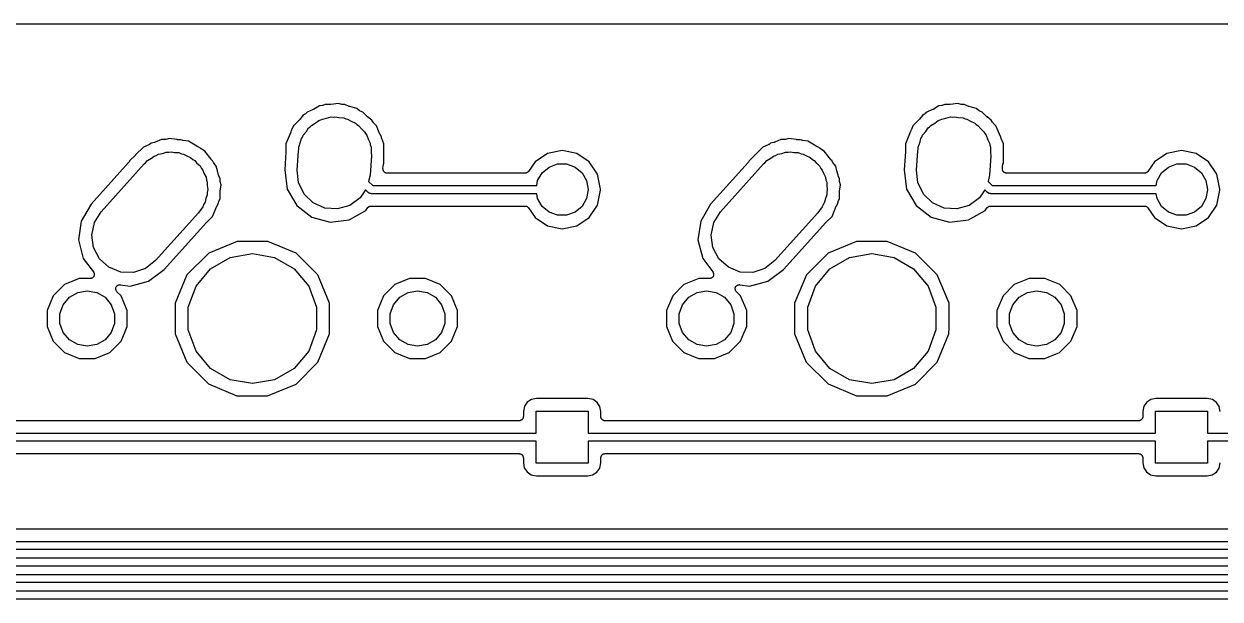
# Model space of a CAD drawing. Extents: x 29 to 257, y -104 to -29.
# Drawn here: x 126.32 to 163.11, y -46.73 to -29.03 of the extents above; entities that cross this region are included whole.
import ezdxf

# ---------------------------------------------------------------- set-up
doc = ezdxf.new("R2010")
doc.units = 0
doc.header["$MEASUREMENT"] = 0
doc.layers.add('BLACK', color=7, linetype='CONTINUOUS')

msp = doc.modelspace()

# ---------------------------------------------------------------- linework, layer by layer
at = {"layer": 'Black'}
for p, q in [((31.0137, -29.031), (254.736, -29.031)), ((135.414, -31.557), (135.233, -31.6609)), ((135.503, -31.5457), (135.414, -31.557)), ((135.519, -31.5407), (135.503, -31.5457)), ((135.535, -31.5371), (135.519, -31.5407)), ((135.592, -31.5137), (135.535, -31.5371)), ((135.743, -31.5139), (135.592, -31.5137)), ((135.751, -31.5125), (135.743, -31.5139)), ((135.759, -31.5128), (135.751, -31.5125)), ((135.996, -31.4825), (135.759, -31.5128)), ((136.097, -31.5098), (135.996, -31.4825)), ((136.113, -31.5113), (136.097, -31.5098)), ((136.13, -31.5142), (136.113, -31.5113)), ((136.191, -31.5143), (136.13, -31.5142)), ((136.33, -31.5722), (136.191, -31.5143)), ((136.338, -31.5739), (136.33, -31.5722)), ((136.346, -31.5774), (136.338, -31.5739)), ((136.562, -31.6362), (136.346, -31.5774)), ((136.639, -31.6955), (136.562, -31.6362)), ((154.464, -31.557), (154.283, -31.6609)), ((154.553, -31.5457), (154.464, -31.557)), ((154.569, -31.5407), (154.553, -31.5457)), ((154.585, -31.5371), (154.569, -31.5407)), ((154.642, -31.5137), (154.585, -31.5371)), ((154.793, -31.5139), (154.642, -31.5137)), ((154.801, -31.5125), (154.793, -31.5139)), ((154.809, -31.5128), (154.801, -31.5125)), ((155.046, -31.4825), (154.809, -31.5128)), ((155.147, -31.5098), (155.046, -31.4825)), ((155.163, -31.5113), (155.147, -31.5098)), ((155.18, -31.5142), (155.163, -31.5113)), ((155.241, -31.5143), (155.18, -31.5142)), ((155.38, -31.5722), (155.241, -31.5143)), ((155.388, -31.5739), (155.38, -31.5722)), ((155.396, -31.5774), (155.388, -31.5739)), ((155.612, -31.6362), (155.396, -31.5774)), ((155.689, -31.6955), (155.612, -31.6362)), ((134.809, -31.9707), (134.614, -32.1658)), ((134.814, -31.964), (134.809, -31.9707)), ((134.82, -31.9585), (134.814, -31.964)), ((134.905, -31.8486), (134.82, -31.9585)), ((134.953, -31.8212), (134.905, -31.8486)), ((134.966, -31.8105), (134.953, -31.8212)), ((134.98, -31.8009), (134.966, -31.8105)), ((135.038, -31.7425), (134.98, -31.8009)), ((135.218, -31.6681), (135.038, -31.7425)), ((135.225, -31.6637), (135.218, -31.6681)), ((135.233, -31.6609), (135.225, -31.6637)), ((135.284, -32.0858), (135.396, -32.0039)), ((135.396, -32.0039), (135.455, -31.9871)), ((135.455, -31.9871), (135.504, -31.9588)), ((135.504, -31.9588), (135.631, -31.9364)), ((135.631, -31.9364), (135.772, -31.8959)), ((135.772, -31.8959), (135.836, -31.9003)), ((135.836, -31.9003), (135.89, -31.8907)), ((135.89, -31.8907), (136.014, -31.9126)), ((136.014, -31.9126), (136.161, -31.9228)), ((136.161, -31.9228), (136.221, -31.949)), ((136.221, -31.949), (136.276, -31.9588)), ((136.276, -31.9588), (136.388, -32.0234)), ((136.654, -31.7033), (136.639, -31.6955)), ((136.668, -31.7123), (136.654, -31.7033)), ((136.744, -31.744), (136.668, -31.7123)), ((136.882, -31.882), (136.744, -31.744)), ((136.889, -31.8867), (136.882, -31.882)), ((136.894, -31.8927), (136.889, -31.8867)), ((137.026, -31.9949), (136.894, -31.8927)), ((137.061, -32.0548), (137.026, -31.9949)), ((153.859, -31.9707), (153.664, -32.1658)), ((153.864, -31.964), (153.859, -31.9707)), ((153.87, -31.9585), (153.864, -31.964)), ((153.955, -31.8486), (153.87, -31.9585)), ((154.003, -31.8212), (153.955, -31.8486)), ((154.016, -31.8105), (154.003, -31.8212)), ((154.03, -31.8009), (154.016, -31.8105)), ((154.088, -31.7425), (154.03, -31.8009)), ((154.268, -31.6681), (154.088, -31.7425)), ((154.275, -31.6637), (154.268, -31.6681)), ((154.283, -31.6609), (154.275, -31.6637)), ((154.334, -32.0858), (154.446, -32.0039)), ((154.446, -32.0039), (154.505, -31.9871)), ((154.505, -31.9871), (154.554, -31.9588)), ((154.554, -31.9588), (154.681, -31.9364)), ((154.681, -31.9364), (154.822, -31.8959)), ((154.822, -31.8959), (154.886, -31.9003)), ((154.886, -31.9003), (154.94, -31.8907)), ((154.94, -31.8907), (155.064, -31.9126)), ((155.064, -31.9126), (155.211, -31.9228)), ((155.211, -31.9228), (155.271, -31.949)), ((155.271, -31.949), (155.326, -31.9588)), ((155.326, -31.9588), (155.438, -32.0234)), ((155.704, -31.7033), (155.689, -31.6955)), ((155.718, -31.7123), (155.704, -31.7033)), ((155.794, -31.744), (155.718, -31.7123)), ((155.932, -31.882), (155.794, -31.744)), ((155.939, -31.8867), (155.932, -31.882)), ((155.944, -31.8927), (155.939, -31.8867)), ((156.076, -31.9949), (155.944, -31.8927)), ((156.111, -32.0548), (156.076, -31.9949)), ((134.531, -32.3661), (134.384, -32.7191)), ((134.533, -32.3581), (134.531, -32.3661)), ((134.536, -32.3507), (134.533, -32.3581)), ((134.546, -32.3128), (134.536, -32.3507)), ((134.55, -32.3078), (134.546, -32.3128)), ((134.558, -32.293), (134.55, -32.3078)), ((134.567, -32.2789), (134.558, -32.293)), ((134.614, -32.1658), (134.567, -32.2789)), ((134.912, -32.4554), (135.01, -32.3391)), ((135.01, -32.3391), (135.08, -32.2339)), ((135.08, -32.2339), (135.125, -32.2012)), ((135.125, -32.2012), (135.164, -32.1549)), ((135.164, -32.1549), (135.284, -32.0858)), ((136.388, -32.0234), (136.519, -32.0813)), ((136.519, -32.0813), (136.564, -32.1247)), ((136.564, -32.1247), (136.616, -32.1549)), ((136.616, -32.1549), (136.705, -32.2607)), ((136.705, -32.2607), (136.8, -32.3525)), ((136.8, -32.3525), (136.825, -32.4045)), ((137.071, -32.0677), (137.061, -32.0548)), ((137.081, -32.0814), (137.071, -32.0677)), ((137.167, -32.168), (137.081, -32.0814)), ((137.273, -32.4233), (137.167, -32.168)), ((153.581, -32.3661), (153.434, -32.7191)), ((153.583, -32.3581), (153.581, -32.3661)), ((153.586, -32.3507), (153.583, -32.3581)), ((153.596, -32.3128), (153.586, -32.3507)), ((153.6, -32.3078), (153.596, -32.3128)), ((153.608, -32.293), (153.6, -32.3078)), ((153.617, -32.2789), (153.608, -32.293)), ((153.664, -32.1658), (153.617, -32.2789)), ((153.962, -32.4554), (154.06, -32.3391)), ((154.06, -32.3391), (154.13, -32.2339)), ((154.13, -32.2339), (154.175, -32.2012)), ((154.175, -32.2012), (154.214, -32.1549)), ((154.214, -32.1549), (154.334, -32.0858)), ((155.438, -32.0234), (155.569, -32.0813)), ((155.569, -32.0813), (155.614, -32.1247)), ((155.614, -32.1247), (155.666, -32.1549)), ((155.666, -32.1549), (155.755, -32.2607)), ((155.755, -32.2607), (155.85, -32.3525)), ((155.85, -32.3525), (155.875, -32.4045)), ((156.121, -32.0677), (156.111, -32.0548)), ((156.131, -32.0814), (156.121, -32.0677)), ((156.217, -32.168), (156.131, -32.0814)), ((156.323, -32.4233), (156.217, -32.168)), ((130.191, -32.7383), (130.177, -32.7455)), ((130.235, -32.706), (130.191, -32.7383)), ((130.346, -32.6776), (130.235, -32.706)), ((130.354, -32.6739), (130.346, -32.6776)), ((130.363, -32.6719), (130.354, -32.6739)), ((130.552, -32.5937), (130.363, -32.6719)), ((130.657, -32.5938), (130.552, -32.5937)), ((130.672, -32.5911), (130.657, -32.5938)), ((130.688, -32.5899), (130.672, -32.5911)), ((130.803, -32.5606), (130.688, -32.5899)), ((131.029, -32.5929), (130.803, -32.5606)), ((131.038, -32.5926), (131.029, -32.5929)), ((131.046, -32.5942), (131.038, -32.5926)), ((131.151, -32.5943), (131.046, -32.5942)), ((131.195, -32.6128), (131.151, -32.5943)), ((131.211, -32.6162), (131.195, -32.6128)), ((131.226, -32.6212), (131.211, -32.6162)), ((131.384, -32.6437), (131.226, -32.6212)), ((131.642, -32.7967), (131.384, -32.6437)), ((134.384, -32.7191), (134.384, -32.9632)), ((134.778, -32.8239), (134.835, -32.6656)), ((134.835, -32.6656), (134.862, -32.558)), ((134.862, -32.558), (134.889, -32.5178)), ((134.889, -32.5178), (134.912, -32.4554)), ((136.825, -32.4045), (136.868, -32.4554)), ((136.868, -32.4554), (136.92, -32.598)), ((136.92, -32.598), (136.971, -32.7035)), ((136.971, -32.7035), (136.977, -32.7546)), ((137.277, -32.4302), (137.273, -32.4233)), ((137.28, -32.4379), (137.277, -32.4302)), ((137.318, -32.504), (137.28, -32.4379)), ((137.321, -32.5282), (137.318, -32.504)), ((137.326, -32.5442), (137.321, -32.5282)), ((137.33, -32.5605), (137.326, -32.5442)), ((137.396, -32.7218), (137.33, -32.5605)), ((137.396, -33.3209), (137.396, -32.7218)), ((149.241, -32.7383), (149.227, -32.7455)), ((149.285, -32.706), (149.241, -32.7383)), ((149.396, -32.6776), (149.285, -32.706)), ((149.404, -32.6739), (149.396, -32.6776)), ((149.413, -32.6719), (149.404, -32.6739)), ((149.602, -32.5937), (149.413, -32.6719)), ((149.707, -32.5938), (149.602, -32.5937)), ((149.722, -32.5911), (149.707, -32.5938)), ((149.738, -32.5899), (149.722, -32.5911)), ((149.853, -32.5606), (149.738, -32.5899)), ((150.079, -32.5929), (149.853, -32.5606)), ((150.088, -32.5926), (150.079, -32.5929)), ((150.096, -32.5942), (150.088, -32.5926)), ((150.201, -32.5943), (150.096, -32.5942)), ((150.245, -32.6128), (150.201, -32.5943)), ((150.261, -32.6162), (150.245, -32.6128)), ((150.276, -32.6212), (150.261, -32.6162)), ((150.434, -32.6437), (150.276, -32.6212)), ((150.692, -32.7967), (150.434, -32.6437)), ((153.434, -32.7191), (153.434, -32.9632)), ((153.828, -32.8239), (153.885, -32.6656)), ((153.885, -32.6656), (153.912, -32.558)), ((153.912, -32.558), (153.939, -32.5178)), ((153.939, -32.5178), (153.962, -32.4554)), ((155.875, -32.4045), (155.918, -32.4554)), ((155.918, -32.4554), (155.97, -32.598)), ((155.97, -32.598), (156.021, -32.7035)), ((156.021, -32.7035), (156.027, -32.7546)), ((156.327, -32.4302), (156.323, -32.4233)), ((156.33, -32.4379), (156.327, -32.4302)), ((156.368, -32.504), (156.33, -32.4379)), ((156.371, -32.5282), (156.368, -32.504)), ((156.376, -32.5442), (156.371, -32.5282)), ((156.38, -32.5605), (156.376, -32.5442)), ((156.446, -32.7218), (156.38, -32.5605)), ((156.446, -33.3209), (156.446, -32.7218)), ((129.754, -33.0659), (129.574, -33.2458)), ((129.756, -33.063), (129.754, -33.0659)), ((129.759, -33.0608), (129.756, -33.063)), ((129.76, -33.0597), (129.759, -33.0604)), ((129.759, -33.0604), (129.759, -33.0608)), ((129.998, -32.8225), (129.76, -33.0597)), ((130.164, -32.7541), (129.998, -32.8225)), ((130.177, -32.7455), (130.164, -32.7541)), ((130.243, -33.1662), (130.325, -33.1016)), ((130.325, -33.1016), (130.393, -33.0794)), ((130.393, -33.0794), (130.464, -33.0388)), ((130.464, -33.0388), (130.581, -33.0182)), ((130.581, -33.0182), (130.697, -32.9802)), ((130.697, -32.9802), (130.78, -32.983)), ((130.78, -32.983), (130.85, -32.9707)), ((130.85, -32.9707), (130.952, -32.9887)), ((130.952, -32.9887), (131.087, -32.9932)), ((131.087, -32.9932), (131.173, -33.0277)), ((131.173, -33.0277), (131.236, -33.0388)), ((131.236, -33.0388), (131.317, -33.0857)), ((131.317, -33.0857), (131.45, -33.1389)), ((131.65, -32.7999), (131.642, -32.7967)), ((131.658, -32.8048), (131.65, -32.7999)), ((131.704, -32.824), (131.658, -32.8048)), ((131.717, -32.8364), (131.704, -32.824)), ((131.73, -32.8456), (131.717, -32.8364)), ((131.742, -32.8559), (131.73, -32.8456)), ((131.888, -32.9428), (131.742, -32.8559)), ((132.08, -33.199), (131.888, -32.9428)), ((134.384, -32.9718), (134.346, -33.5215)), ((134.384, -32.9632), (134.383, -32.9674)), ((134.383, -32.9674), (134.384, -32.9718)), ((134.727, -33.528), (134.768, -32.9372)), ((134.768, -32.9372), (134.778, -32.8976)), ((134.778, -32.8976), (134.778, -32.8239)), ((137.013, -33.092), (136.972, -33.6828)), ((136.977, -32.7546), (137.002, -32.8239)), ((137.002, -32.8239), (137.002, -32.9924)), ((137.002, -32.9924), (137.013, -33.092)), ((142.424, -33.0168), (142.042, -33.2723)), ((142.875, -32.9271), (142.424, -33.0168)), ((143.326, -33.0168), (142.875, -32.9271)), ((143.708, -33.2723), (143.326, -33.0168)), ((148.804, -33.0659), (148.624, -33.2458)), ((148.806, -33.063), (148.804, -33.0659)), ((148.809, -33.0608), (148.806, -33.063)), ((148.81, -33.0597), (148.809, -33.0604)), ((148.809, -33.0604), (148.809, -33.0608)), ((149.048, -32.8225), (148.81, -33.0597)), ((149.214, -32.7541), (149.048, -32.8225)), ((149.227, -32.7455), (149.214, -32.7541)), ((149.293, -33.1662), (149.375, -33.1016)), ((149.375, -33.1016), (149.443, -33.0794)), ((149.443, -33.0794), (149.514, -33.0388)), ((149.514, -33.0388), (149.631, -33.0182)), ((149.631, -33.0182), (149.747, -32.9802)), ((149.747, -32.9802), (149.83, -32.983)), ((149.83, -32.983), (149.9, -32.9707)), ((149.9, -32.9707), (150.002, -32.9887)), ((150.002, -32.9887), (150.137, -32.9932)), ((150.137, -32.9932), (150.223, -33.0277)), ((150.223, -33.0277), (150.286, -33.0388)), ((150.286, -33.0388), (150.367, -33.0857)), ((150.367, -33.0857), (150.5, -33.1389)), ((150.7, -32.7999), (150.692, -32.7967)), ((150.708, -32.8048), (150.7, -32.7999)), ((150.754, -32.824), (150.708, -32.8048)), ((150.767, -32.8364), (150.754, -32.824)), ((150.78, -32.8456), (150.767, -32.8364)), ((150.792, -32.8559), (150.78, -32.8456)), ((150.938, -32.9428), (150.792, -32.8559)), ((151.13, -33.199), (150.938, -32.9428)), ((153.434, -32.9718), (153.396, -33.5215)), ((153.434, -32.9632), (153.433, -32.9674)), ((153.433, -32.9674), (153.434, -32.9718)), ((153.777, -33.528), (153.818, -32.9372)), ((153.818, -32.9372), (153.828, -32.8976)), ((153.828, -32.8976), (153.828, -32.8239)), ((156.063, -33.092), (156.022, -33.6828)), ((156.027, -32.7546), (156.052, -32.8239)), ((156.052, -32.8239), (156.052, -32.9924)), ((156.052, -32.9924), (156.063, -33.092)), ((161.474, -33.0168), (161.092, -33.2723)), ((161.925, -32.9271), (161.474, -33.0168)), ((162.376, -33.0168), (161.925, -32.9271)), ((162.758, -33.2723), (162.376, -33.0168)), ((129.543, -33.3015), (128.393, -34.583)), ((128.697, -34.8147), (130.018, -33.3427)), ((129.554, -33.2833), (129.543, -33.3015)), ((129.566, -33.2653), (129.554, -33.2833)), ((129.574, -33.2458), (129.566, -33.2653)), ((130.018, -33.3427), (130.064, -33.3069)), ((130.064, -33.3069), (130.124, -33.2349)), ((130.124, -33.2349), (130.243, -33.1662)), ((131.45, -33.1389), (131.522, -33.2041)), ((131.522, -33.2041), (131.576, -33.2349)), ((131.576, -33.2349), (131.634, -33.3041)), ((131.634, -33.3041), (131.741, -33.3999)), ((131.741, -33.3999), (131.787, -33.4863)), ((132.087, -33.2051), (132.08, -33.199)), ((132.092, -33.2125), (132.087, -33.2051)), ((132.127, -33.248), (132.092, -33.2125)), ((132.134, -33.2642), (132.127, -33.248)), ((132.143, -33.2776), (132.134, -33.2642)), ((132.15, -33.2919), (132.143, -33.2776)), ((132.24, -33.4122), (132.15, -33.2919)), ((132.277, -33.5567), (132.24, -33.4122)), ((137.367, -33.4895), (137.374, -33.3905)), ((137.374, -33.3905), (137.379, -33.3705)), ((137.379, -33.3705), (137.383, -33.3505)), ((137.383, -33.3505), (137.396, -33.3209)), ((142.042, -33.2723), (141.844, -33.5688)), ((142.262, -33.614), (142.475, -33.4354)), ((142.475, -33.4354), (142.736, -33.3403)), ((142.736, -33.3403), (143.014, -33.3403)), ((143.014, -33.3403), (143.275, -33.4354)), ((143.275, -33.4354), (143.488, -33.614)), ((143.964, -33.6546), (143.708, -33.2723)), ((148.593, -33.3015), (147.443, -34.583)), ((147.747, -34.8147), (149.068, -33.3427)), ((148.604, -33.2833), (148.593, -33.3015)), ((148.616, -33.2653), (148.604, -33.2833)), ((148.624, -33.2458), (148.616, -33.2653)), ((149.068, -33.3427), (149.114, -33.3069)), ((149.114, -33.3069), (149.174, -33.2349)), ((149.174, -33.2349), (149.293, -33.1662)), ((150.5, -33.1389), (150.572, -33.2041)), ((150.572, -33.2041), (150.626, -33.2349)), ((150.626, -33.2349), (150.684, -33.3041)), ((150.684, -33.3041), (150.791, -33.3999)), ((150.791, -33.3999), (150.837, -33.4863)), ((151.137, -33.2051), (151.13, -33.199)), ((151.142, -33.2125), (151.137, -33.2051)), ((151.177, -33.248), (151.142, -33.2125)), ((151.184, -33.2642), (151.177, -33.248)), ((151.193, -33.2776), (151.184, -33.2642)), ((151.2, -33.2919), (151.193, -33.2776)), ((151.29, -33.4122), (151.2, -33.2919)), ((151.327, -33.5567), (151.29, -33.4122)), ((156.417, -33.4895), (156.424, -33.3905)), ((156.424, -33.3905), (156.429, -33.3705)), ((156.429, -33.3705), (156.433, -33.3505)), ((156.433, -33.3505), (156.446, -33.3209)), ((161.092, -33.2723), (160.894, -33.5688)), ((161.312, -33.614), (161.525, -33.4354)), ((161.525, -33.4354), (161.786, -33.3403)), ((161.786, -33.3403), (162.064, -33.3403)), ((162.064, -33.3403), (162.325, -33.4354)), ((162.325, -33.4354), (162.538, -33.614)), ((163.014, -33.6546), (162.758, -33.2723)), ((131.787, -33.4863), (131.828, -33.5354)), ((131.828, -33.5354), (131.86, -33.6234)), ((131.86, -33.6234), (131.925, -33.7445)), ((131.925, -33.7445), (131.938, -33.8373)), ((131.938, -33.8373), (131.962, -33.9039)), ((132.311, -33.6882), (132.277, -33.5567)), ((132.314, -33.6964), (132.311, -33.6882)), ((132.316, -33.7052), (132.314, -33.6964)), ((132.356, -33.8018), (132.316, -33.7052)), ((132.356, -33.85), (132.356, -33.8018)), ((134.346, -33.5215), (134.422, -34.116)), ((134.769, -33.9165), (134.727, -33.528)), ((136.972, -33.6828), (136.924, -33.877)), ((137.369, -33.5049), (137.367, -33.4895)), ((137.369, -33.5203), (137.369, -33.5049)), ((137.371, -33.5267), (137.369, -33.5203)), ((137.372, -33.5334), (137.371, -33.5267)), ((137.379, -33.5472), (137.372, -33.5334)), ((137.384, -33.5617), (137.379, -33.5472)), ((137.388, -33.5669), (137.384, -33.5617)), ((137.391, -33.573), (137.388, -33.5669)), ((137.402, -33.5837), (137.391, -33.573)), ((137.412, -33.5955), (137.402, -33.5837)), ((137.418, -33.5989), (137.412, -33.5955)), ((137.423, -33.6036), (137.418, -33.5989)), ((137.437, -33.6099), (137.423, -33.6036)), ((137.45, -33.6176), (137.437, -33.6099)), ((137.457, -33.6188), (137.45, -33.6176)), ((137.463, -33.6215), (137.457, -33.6188)), ((137.479, -33.6226), (137.463, -33.6215)), ((137.494, -33.6253), (137.479, -33.6226)), ((141.738, -33.6253), (137.494, -33.6253)), ((141.756, -33.6221), (141.738, -33.6253)), ((141.773, -33.6202), (141.756, -33.6221)), ((141.777, -33.6183), (141.773, -33.6202)), ((141.781, -33.6176), (141.777, -33.6183)), ((141.797, -33.6086), (141.781, -33.6176)), ((141.813, -33.6007), (141.797, -33.6086)), ((141.816, -33.5976), (141.813, -33.6007)), ((141.82, -33.5955), (141.816, -33.5976)), ((141.831, -33.5818), (141.82, -33.5955)), ((141.844, -33.5688), (141.831, -33.5818)), ((142.123, -33.8546), (142.262, -33.614)), ((143.488, -33.614), (143.627, -33.8546)), ((144.056, -34.1181), (143.964, -33.6546)), ((150.837, -33.4863), (150.878, -33.5354)), ((150.878, -33.5354), (150.91, -33.6234)), ((150.91, -33.6234), (150.975, -33.7445)), ((150.975, -33.7445), (150.988, -33.8373)), ((150.988, -33.8373), (151.012, -33.9039)), ((151.361, -33.6882), (151.327, -33.5567)), ((151.364, -33.6964), (151.361, -33.6882)), ((151.366, -33.7052), (151.364, -33.6964)), ((151.406, -33.8018), (151.366, -33.7052)), ((151.406, -33.85), (151.406, -33.8018)), ((153.396, -33.5215), (153.472, -34.116)), ((153.819, -33.9165), (153.777, -33.528)), ((156.022, -33.6828), (155.974, -33.877)), ((156.419, -33.5049), (156.417, -33.4895)), ((156.419, -33.5203), (156.419, -33.5049)), ((156.421, -33.5267), (156.419, -33.5203)), ((156.422, -33.5334), (156.421, -33.5267)), ((156.429, -33.5472), (156.422, -33.5334)), ((156.434, -33.5617), (156.429, -33.5472)), ((156.438, -33.5669), (156.434, -33.5617)), ((156.441, -33.573), (156.438, -33.5669)), ((156.452, -33.5837), (156.441, -33.573)), ((156.462, -33.5955), (156.452, -33.5837)), ((156.468, -33.5989), (156.462, -33.5955)), ((156.473, -33.6036), (156.468, -33.5989)), ((156.487, -33.6099), (156.473, -33.6036)), ((156.5, -33.6176), (156.487, -33.6099)), ((156.507, -33.6188), (156.5, -33.6176)), ((156.513, -33.6215), (156.507, -33.6188)), ((156.529, -33.6226), (156.513, -33.6215)), ((156.544, -33.6253), (156.529, -33.6226)), ((160.788, -33.6253), (156.544, -33.6253)), ((160.806, -33.6221), (160.788, -33.6253)), ((160.823, -33.6202), (160.806, -33.6221)), ((160.827, -33.6183), (160.823, -33.6202)), ((160.831, -33.6176), (160.827, -33.6183)), ((160.847, -33.6086), (160.831, -33.6176)), ((160.863, -33.6007), (160.847, -33.6086)), ((160.866, -33.5976), (160.863, -33.6007)), ((160.87, -33.5955), (160.866, -33.5976)), ((160.881, -33.5818), (160.87, -33.5955)), ((160.894, -33.5688), (160.881, -33.5818)), ((161.173, -33.8546), (161.312, -33.614)), ((162.538, -33.614), (162.677, -33.8546)), ((163.106, -34.1181), (163.014, -33.6546)), ((131.962, -33.9039), (131.962, -34.0076)), ((131.962, -34.0076), (131.98, -34.1313)), ((131.98, -34.1313), (131.962, -34.2149)), ((132.359, -33.8657), (132.356, -33.85)), ((132.356, -34.1962), (132.357, -34.1873)), ((132.356, -34.4009), (132.356, -34.1962)), ((132.357, -34.1783), (132.386, -33.9806)), ((132.357, -34.1873), (132.357, -34.1783)), ((132.36, -33.8816), (132.359, -33.8657)), ((132.386, -33.9806), (132.36, -33.8816)), ((134.422, -34.116), (134.714, -34.6251)), ((134.94, -34.2675), (134.769, -33.9165)), ((136.828, -34.1353), (136.66, -34.3861)), ((136.913, -34.2196), (136.828, -34.1353)), ((136.924, -33.877), (137.053, -34.0063)), ((137.053, -34.0063), (142.097, -34.0063)), ((142.097, -34.0063), (142.123, -33.8546)), ((143.627, -33.8546), (143.675, -34.1282)), ((143.675, -34.1343), (143.627, -34.4079)), ((143.675, -34.1282), (143.675, -34.1343)), ((143.964, -34.6079), (144.056, -34.1444)), ((144.056, -34.1444), (144.056, -34.1181)), ((151.012, -33.9039), (151.012, -34.0076)), ((151.012, -34.0076), (151.03, -34.1313)), ((151.03, -34.1313), (151.012, -34.2149)), ((151.409, -33.8657), (151.406, -33.85)), ((151.406, -34.1962), (151.407, -34.1873)), ((151.406, -34.4009), (151.406, -34.1962)), ((151.407, -34.1783), (151.436, -33.9806)), ((151.407, -34.1873), (151.407, -34.1783)), ((151.41, -33.8816), (151.409, -33.8657)), ((151.436, -33.9806), (151.41, -33.8816)), ((153.472, -34.116), (153.764, -34.6251)), ((153.99, -34.2675), (153.819, -33.9165)), ((155.878, -34.1353), (155.71, -34.3861)), ((155.963, -34.2196), (155.878, -34.1353)), ((155.974, -33.877), (156.103, -34.0063)), ((156.103, -34.0063), (161.147, -34.0063)), ((161.147, -34.0063), (161.173, -33.8546)), ((162.677, -33.8546), (162.725, -34.1282)), ((162.725, -34.1343), (162.677, -34.4079)), ((162.725, -34.1282), (162.725, -34.1343)), ((163.014, -34.6079), (163.106, -34.1444)), ((163.106, -34.1444), (163.106, -34.1181)), ((131.86, -34.5764), (131.828, -34.6646)), ((131.899, -34.5136), (131.86, -34.5764)), ((131.921, -34.4078), (131.899, -34.5136)), ((131.962, -34.2961), (131.921, -34.4078)), ((131.962, -34.2149), (131.962, -34.2961)), ((132.263, -34.6281), (132.302, -34.5613)), ((132.302, -34.5613), (132.307, -34.5286)), ((132.307, -34.5286), (132.312, -34.5134)), ((132.312, -34.5134), (132.315, -34.4979)), ((132.315, -34.4979), (132.356, -34.4009)), ((135.221, -34.5387), (134.94, -34.2675)), ((135.579, -34.6972), (135.221, -34.5387)), ((136.66, -34.3861), (136.344, -34.6161)), ((136.917, -34.2228), (136.913, -34.2196)), ((136.921, -34.227), (136.917, -34.2228)), ((136.935, -34.2352), (136.921, -34.227)), ((136.948, -34.2445), (136.935, -34.2352)), ((136.954, -34.246), (136.948, -34.2445)), ((136.958, -34.2487), (136.954, -34.246)), ((136.975, -34.2515), (136.958, -34.2487)), ((136.99, -34.2558), (136.975, -34.2515)), ((136.996, -34.2553), (136.99, -34.2558)), ((137.001, -34.2563), (136.996, -34.2553)), ((142.097, -34.2563), (137.001, -34.2563)), ((142.123, -34.4079), (142.097, -34.2563)), ((142.262, -34.6485), (142.123, -34.4079)), ((143.627, -34.4079), (143.488, -34.6485)), ((150.91, -34.5764), (150.878, -34.6646)), ((150.949, -34.5136), (150.91, -34.5764)), ((150.971, -34.4078), (150.949, -34.5136)), ((151.012, -34.2961), (150.971, -34.4078)), ((151.012, -34.2149), (151.012, -34.2961)), ((151.313, -34.6281), (151.352, -34.5613)), ((151.352, -34.5613), (151.357, -34.5286)), ((151.357, -34.5286), (151.362, -34.5134)), ((151.362, -34.5134), (151.365, -34.4979)), ((151.365, -34.4979), (151.406, -34.4009)), ((154.271, -34.5387), (153.99, -34.2675)), ((154.629, -34.6972), (154.271, -34.5387)), ((155.71, -34.3861), (155.394, -34.6161)), ((155.967, -34.2228), (155.963, -34.2196)), ((155.971, -34.227), (155.967, -34.2228)), ((155.985, -34.2352), (155.971, -34.227)), ((155.998, -34.2445), (155.985, -34.2352)), ((156.004, -34.246), (155.998, -34.2445)), ((156.008, -34.2487), (156.004, -34.246)), ((156.025, -34.2515), (156.008, -34.2487)), ((156.04, -34.2558), (156.025, -34.2515)), ((156.046, -34.2553), (156.04, -34.2558)), ((156.051, -34.2563), (156.046, -34.2553)), ((161.147, -34.2563), (156.051, -34.2563)), ((161.173, -34.4079), (161.147, -34.2563)), ((161.312, -34.6485), (161.173, -34.4079)), ((162.677, -34.4079), (162.538, -34.6485)), ((128.393, -34.583), (128.088, -35.0987)), ((128.491, -35.1464), (128.697, -34.8147)), ((131.693, -34.8453), (130.372, -36.3173)), ((131.74, -34.77), (131.693, -34.8453)), ((131.828, -34.6646), (131.74, -34.77)), ((132.126, -34.9542), (132.255, -34.6441)), ((132.255, -34.6441), (132.26, -34.6365)), ((132.26, -34.6365), (132.263, -34.6281)), ((134.714, -34.6251), (135.178, -34.9838)), ((135.968, -34.7241), (135.579, -34.6972)), ((136.344, -34.6161), (135.968, -34.7241)), ((136.326, -35.063), (136.835, -34.7714)), ((136.835, -34.7714), (136.9, -34.6865)), ((136.9, -34.6865), (136.902, -34.6851)), ((136.902, -34.6849), (136.904, -34.6836)), ((136.902, -34.6851), (136.902, -34.6849)), ((136.904, -34.6836), (136.905, -34.6805)), ((136.905, -34.6805), (136.914, -34.6734)), ((136.914, -34.6734), (136.92, -34.667)), ((136.92, -34.667), (136.926, -34.6633)), ((136.926, -34.6633), (136.933, -34.6568)), ((136.933, -34.6568), (136.935, -34.6561)), ((136.935, -34.6557), (136.937, -34.655)), ((136.935, -34.6561), (136.935, -34.6557)), ((136.937, -34.655), (136.94, -34.6529)), ((136.94, -34.6529), (136.95, -34.6494)), ((136.95, -34.6494), (136.958, -34.6449)), ((136.958, -34.6449), (136.965, -34.6436)), ((136.965, -34.6436), (136.974, -34.6401)), ((136.974, -34.6401), (136.976, -34.64)), ((136.976, -34.64), (136.976, -34.6397)), ((136.976, -34.6397), (136.976, -34.6397)), ((136.976, -34.6397), (136.979, -34.6397)), ((136.979, -34.6397), (136.982, -34.6387)), ((136.982, -34.6387), (136.992, -34.6389)), ((136.992, -34.6389), (137.001, -34.6373)), ((137.001, -34.6373), (141.738, -34.6373)), ((141.738, -34.6373), (141.756, -34.6404)), ((141.756, -34.6404), (141.773, -34.6423)), ((141.773, -34.6423), (141.777, -34.6442)), ((141.777, -34.6442), (141.781, -34.6449)), ((141.781, -34.6449), (141.797, -34.6539)), ((141.797, -34.6539), (141.813, -34.6618)), ((141.813, -34.6618), (141.816, -34.6649)), ((141.816, -34.6649), (141.82, -34.667)), ((141.82, -34.667), (141.831, -34.6807)), ((141.831, -34.6807), (141.844, -34.6937)), ((141.844, -34.6937), (142.042, -34.9902)), ((142.475, -34.8271), (142.262, -34.6485)), ((142.736, -34.9222), (142.475, -34.8271)), ((143.014, -34.9222), (142.736, -34.9222)), ((143.275, -34.8271), (143.014, -34.9222)), ((143.488, -34.6485), (143.275, -34.8271)), ((143.708, -34.9902), (143.964, -34.6079)), ((147.443, -34.583), (147.138, -35.0987)), ((147.541, -35.1464), (147.747, -34.8147)), ((150.743, -34.8453), (149.422, -36.3173)), ((150.79, -34.77), (150.743, -34.8453)), ((150.878, -34.6646), (150.79, -34.77)), ((151.176, -34.9542), (151.305, -34.6441)), ((151.305, -34.6441), (151.31, -34.6365)), ((151.31, -34.6365), (151.313, -34.6281)), ((153.764, -34.6251), (154.228, -34.9838)), ((155.018, -34.7241), (154.629, -34.6972)), ((155.394, -34.6161), (155.018, -34.7241)), ((155.376, -35.063), (155.885, -34.7714)), ((155.885, -34.7714), (155.95, -34.6865)), ((155.95, -34.6865), (155.952, -34.6851)), ((155.952, -34.6849), (155.954, -34.6836)), ((155.952, -34.6851), (155.952, -34.6849)), ((155.954, -34.6836), (155.955, -34.6805)), ((155.955, -34.6805), (155.964, -34.6734)), ((155.964, -34.6734), (155.97, -34.667)), ((155.97, -34.667), (155.976, -34.6633)), ((155.976, -34.6633), (155.983, -34.6568)), ((155.983, -34.6568), (155.985, -34.6561)), ((155.985, -34.6557), (155.987, -34.655)), ((155.985, -34.6561), (155.985, -34.6557)), ((155.987, -34.655), (155.99, -34.6529)), ((155.99, -34.6529), (156, -34.6494)), ((156, -34.6494), (156.008, -34.6449)), ((156.008, -34.6449), (156.015, -34.6436)), ((156.015, -34.6436), (156.024, -34.6401)), ((156.024, -34.6401), (156.026, -34.64)), ((156.026, -34.64), (156.026, -34.6397)), ((156.026, -34.6397), (156.026, -34.6397)), ((156.026, -34.6397), (156.029, -34.6397)), ((156.029, -34.6397), (156.032, -34.6387)), ((156.032, -34.6387), (156.042, -34.6389)), ((156.042, -34.6389), (156.051, -34.6373)), ((156.051, -34.6373), (160.788, -34.6373)), ((160.788, -34.6373), (160.806, -34.6404)), ((160.806, -34.6404), (160.823, -34.6423)), ((160.823, -34.6423), (160.827, -34.6442)), ((160.827, -34.6442), (160.831, -34.6449)), ((160.831, -34.6449), (160.847, -34.6539)), ((160.847, -34.6539), (160.863, -34.6618)), ((160.863, -34.6618), (160.866, -34.6649)), ((160.866, -34.6649), (160.87, -34.667)), ((160.87, -34.667), (160.881, -34.6807)), ((160.881, -34.6807), (160.894, -34.6937)), ((160.894, -34.6937), (161.092, -34.9902)), ((161.525, -34.8271), (161.312, -34.6485)), ((161.786, -34.9222), (161.525, -34.8271)), ((162.064, -34.9222), (161.786, -34.9222)), ((162.325, -34.8271), (162.064, -34.9222)), ((162.538, -34.6485), (162.325, -34.8271)), ((162.758, -34.9902), (163.014, -34.6079)), ((128.088, -35.0987), (128.004, -35.6794)), ((128.41, -35.5287), (128.491, -35.1464)), ((130.635, -36.5946), (131.941, -35.1392)), ((131.941, -35.1392), (131.944, -35.137)), ((131.944, -35.137), (131.946, -35.1341)), ((131.946, -35.1341), (132.126, -34.9542)), ((135.178, -34.9838), (135.744, -35.1375)), ((135.744, -35.1375), (136.326, -35.063)), ((142.042, -34.9902), (142.424, -35.2457)), ((142.424, -35.2457), (142.875, -35.3354)), ((142.875, -35.3354), (143.326, -35.2457)), ((143.326, -35.2457), (143.708, -34.9902)), ((147.138, -35.0987), (147.054, -35.6794)), ((147.46, -35.5287), (147.541, -35.1464)), ((149.685, -36.5946), (150.991, -35.1392)), ((150.991, -35.1392), (150.994, -35.137)), ((150.994, -35.137), (150.996, -35.1341)), ((150.996, -35.1341), (151.176, -34.9542)), ((154.228, -34.9838), (154.794, -35.1375)), ((154.794, -35.1375), (155.376, -35.063)), ((161.092, -34.9902), (161.474, -35.2457)), ((161.474, -35.2457), (161.925, -35.3354)), ((161.925, -35.3354), (162.376, -35.2457)), ((162.376, -35.2457), (162.758, -34.9902)), ((128.004, -35.6794), (128.15, -36.2478)), ((128.465, -35.9155), (128.41, -35.5287)), ((147.054, -35.6794), (147.2, -36.2478)), ((147.515, -35.9155), (147.46, -35.5287)), ((128.649, -36.2601), (128.465, -35.9155)), ((132.88, -35.7247), (132.006, -36.0855)), ((133.824, -35.7255), (132.88, -35.7247)), ((134.697, -36.0878), (133.824, -35.7255)), ((147.699, -36.2601), (147.515, -35.9155)), ((151.93, -35.7247), (151.056, -36.0855)), ((152.874, -35.7255), (151.93, -35.7247)), ((153.747, -36.0878), (152.874, -35.7255)), ((128.15, -36.2478), (128.463, -36.665)), ((128.94, -36.5211), (128.649, -36.2601)), ((130.372, -36.3173), (130.065, -36.5584)), ((132.006, -36.0855), (131.338, -36.753)), ((132.063, -36.5667), (132.665, -36.2192)), ((132.665, -36.2192), (133.35, -36.0985)), ((133.35, -36.0985), (134.035, -36.2192)), ((134.035, -36.2192), (134.637, -36.5667)), ((135.365, -36.7565), (134.697, -36.0878)), ((147.2, -36.2478), (147.513, -36.665)), ((147.99, -36.5211), (147.699, -36.2601)), ((149.422, -36.3173), (149.115, -36.5584)), ((151.056, -36.0855), (150.388, -36.753)), ((151.113, -36.5667), (151.715, -36.2192)), ((151.715, -36.2192), (152.4, -36.0985)), ((152.4, -36.0985), (153.085, -36.2192)), ((153.085, -36.2192), (153.687, -36.5667)), ((154.415, -36.7565), (153.747, -36.0878)), ((128.463, -36.665), (128.466, -36.6719)), ((128.466, -36.6719), (128.471, -36.6778)), ((128.471, -36.6778), (128.476, -36.6914)), ((128.476, -36.6914), (128.483, -36.7044)), ((128.481, -36.777), (128.478, -36.7911)), ((128.486, -36.7633), (128.481, -36.777)), ((128.483, -36.7044), (128.483, -36.712)), ((128.483, -36.712), (128.486, -36.7192)), ((128.486, -36.7192), (128.486, -36.7337)), ((128.486, -36.7337), (128.488, -36.7482)), ((128.488, -36.7482), (128.486, -36.7557)), ((128.486, -36.7557), (128.486, -36.7633)), ((129.303, -36.6668), (128.94, -36.5211)), ((129.693, -36.6798), (129.303, -36.6668)), ((130.065, -36.5584), (129.693, -36.6798)), ((130.155, -36.954), (130.635, -36.5946)), ((131.338, -36.753), (130.976, -37.6255)), ((131.617, -37.0992), (132.063, -36.5667)), ((134.637, -36.5667), (135.083, -37.0992)), ((135.725, -37.6297), (135.365, -36.7565)), ((147.513, -36.665), (147.516, -36.6719)), ((147.516, -36.6719), (147.521, -36.6778)), ((147.521, -36.6778), (147.526, -36.6914)), ((147.526, -36.6914), (147.533, -36.7044)), ((147.531, -36.777), (147.528, -36.7911)), ((147.536, -36.7633), (147.531, -36.777)), ((147.533, -36.7044), (147.533, -36.712)), ((147.533, -36.712), (147.536, -36.7192)), ((147.536, -36.7192), (147.536, -36.7337)), ((147.536, -36.7337), (147.538, -36.7482)), ((147.538, -36.7482), (147.536, -36.7557)), ((147.536, -36.7557), (147.536, -36.7633)), ((148.353, -36.6668), (147.99, -36.5211)), ((148.743, -36.6798), (148.353, -36.6668)), ((149.115, -36.5584), (148.743, -36.6798)), ((149.205, -36.954), (149.685, -36.5946)), ((150.388, -36.753), (150.026, -37.6255)), ((150.667, -37.0992), (151.113, -36.5667)), ((153.687, -36.5667), (154.133, -37.0992)), ((154.775, -37.6297), (154.415, -36.7565)), ((127.573, -37.055), (127.226, -37.4013)), ((128.026, -36.8679), (127.573, -37.055)), ((128.361, -36.8682), (128.026, -36.8679)), ((128.368, -36.8668), (128.361, -36.8682)), ((128.376, -36.8673), (128.368, -36.8668)), ((128.39, -36.8631), (128.376, -36.8673)), ((128.404, -36.8606), (128.39, -36.8631)), ((128.411, -36.8567), (128.404, -36.8606)), ((128.418, -36.8545), (128.411, -36.8567)), ((128.43, -36.8458), (128.418, -36.8545)), ((128.443, -36.8385), (128.43, -36.8458)), ((128.447, -36.8327), (128.443, -36.8385)), ((128.454, -36.828), (128.447, -36.8327)), ((128.462, -36.8159), (128.454, -36.828)), ((128.471, -36.8048), (128.462, -36.8159)), ((128.474, -36.7976), (128.471, -36.8048)), ((128.478, -36.7911), (128.474, -36.7976)), ((129.15, -37.1686), (129.152, -37.15)), ((129.152, -37.15), (129.154, -37.1469)), ((129.154, -37.1434), (129.163, -37.127)), ((129.154, -37.1469), (129.154, -37.1434)), ((129.163, -37.127), (129.171, -37.11)), ((129.171, -37.11), (129.173, -37.1076)), ((129.173, -37.1076), (129.175, -37.1045)), ((129.175, -37.1045), (129.189, -37.0921)), ((129.189, -37.0921), (129.202, -37.0789)), ((129.202, -37.0789), (129.205, -37.0774)), ((129.205, -37.0774), (129.208, -37.0751)), ((129.208, -37.0751), (129.225, -37.0681)), ((129.225, -37.0681), (129.242, -37.0603)), ((129.242, -37.0603), (129.245, -37.06)), ((129.245, -37.06), (129.249, -37.0587)), ((129.249, -37.0587), (129.267, -37.0581)), ((129.267, -37.0581), (129.286, -37.0565)), ((129.286, -37.0565), (129.289, -37.0574)), ((129.289, -37.0574), (129.293, -37.0573)), ((129.293, -37.0573), (129.587, -37.0994)), ((129.587, -37.0994), (130.155, -36.954)), ((131.379, -37.7524), (131.617, -37.0992)), ((135.083, -37.0992), (135.321, -37.7524)), ((137.733, -37.055), (137.386, -37.4013)), ((138.186, -36.8679), (137.733, -37.055)), ((138.676, -36.8683), (138.186, -36.8679)), ((139.129, -37.0563), (138.676, -36.8683)), ((139.475, -37.4031), (139.129, -37.0563)), ((146.623, -37.055), (146.276, -37.4013)), ((147.076, -36.8679), (146.623, -37.055)), ((147.411, -36.8682), (147.076, -36.8679)), ((147.418, -36.8668), (147.411, -36.8682)), ((147.426, -36.8673), (147.418, -36.8668)), ((147.44, -36.8631), (147.426, -36.8673)), ((147.454, -36.8606), (147.44, -36.8631)), ((147.461, -36.8567), (147.454, -36.8606)), ((147.468, -36.8545), (147.461, -36.8567)), ((147.48, -36.8458), (147.468, -36.8545)), ((147.493, -36.8385), (147.48, -36.8458)), ((147.497, -36.8327), (147.493, -36.8385)), ((147.504, -36.828), (147.497, -36.8327)), ((147.512, -36.8159), (147.504, -36.828)), ((147.521, -36.8048), (147.512, -36.8159)), ((147.524, -36.7976), (147.521, -36.8048)), ((147.528, -36.7911), (147.524, -36.7976)), ((148.2, -37.1686), (148.202, -37.15)), ((148.202, -37.15), (148.204, -37.1469)), ((148.204, -37.1434), (148.213, -37.127)), ((148.204, -37.1469), (148.204, -37.1434)), ((148.213, -37.127), (148.221, -37.11)), ((148.221, -37.11), (148.223, -37.1076)), ((148.223, -37.1076), (148.225, -37.1045)), ((148.225, -37.1045), (148.239, -37.0921)), ((148.239, -37.0921), (148.252, -37.0789)), ((148.252, -37.0789), (148.255, -37.0774)), ((148.255, -37.0774), (148.258, -37.0751)), ((148.258, -37.0751), (148.275, -37.0681)), ((148.275, -37.0681), (148.292, -37.0603)), ((148.292, -37.0603), (148.295, -37.06)), ((148.295, -37.06), (148.299, -37.0587)), ((148.299, -37.0587), (148.317, -37.0581)), ((148.317, -37.0581), (148.336, -37.0565)), ((148.336, -37.0565), (148.339, -37.0574)), ((148.339, -37.0574), (148.343, -37.0573)), ((148.343, -37.0573), (148.637, -37.0994)), ((148.637, -37.0994), (149.205, -36.954)), ((150.429, -37.7524), (150.667, -37.0992)), ((154.133, -37.0992), (154.371, -37.7524)), ((156.783, -37.055), (156.436, -37.4013)), ((157.236, -36.8679), (156.783, -37.055)), ((157.726, -36.8683), (157.236, -36.8679)), ((158.179, -37.0563), (157.726, -36.8683)), ((158.525, -37.4031), (158.179, -37.0563)), ((127.226, -37.4013), (127.038, -37.8539)), ((127.53, -37.6729), (127.721, -37.4457)), ((127.721, -37.4457), (127.978, -37.2974)), ((127.978, -37.2974), (128.27, -37.2458)), ((128.27, -37.2458), (128.562, -37.2974)), ((128.562, -37.2974), (128.819, -37.4457)), ((128.819, -37.4457), (129.01, -37.6729)), ((129.148, -37.1871), (129.15, -37.1686)), ((129.148, -37.1905), (129.148, -37.1871)), ((129.148, -37.1939), (129.148, -37.1905)), ((129.153, -37.212), (129.148, -37.1939)), ((129.157, -37.2302), (129.153, -37.212)), ((129.159, -37.2332), (129.157, -37.2302)), ((129.16, -37.2365), (129.159, -37.2332)), ((129.17, -37.2519), (129.16, -37.2365)), ((129.18, -37.2677), (129.17, -37.2519)), ((129.183, -37.2699), (129.18, -37.2677)), ((129.185, -37.2727), (129.183, -37.2699)), ((129.315, -37.4031), (129.185, -37.2727)), ((129.502, -37.856), (129.315, -37.4031)), ((137.386, -37.4013), (137.198, -37.8539)), ((137.69, -37.6729), (137.881, -37.4457)), ((137.881, -37.4457), (138.138, -37.2974)), ((138.138, -37.2974), (138.43, -37.2458)), ((138.43, -37.2458), (138.722, -37.2974)), ((138.722, -37.2974), (138.979, -37.4457)), ((138.979, -37.4457), (139.17, -37.6729)), ((139.662, -37.856), (139.475, -37.4031)), ((146.276, -37.4013), (146.088, -37.8539)), ((146.58, -37.6729), (146.771, -37.4457)), ((146.771, -37.4457), (147.028, -37.2974)), ((147.028, -37.2974), (147.32, -37.2458)), ((147.32, -37.2458), (147.612, -37.2974)), ((147.612, -37.2974), (147.869, -37.4457)), ((147.869, -37.4457), (148.06, -37.6729)), ((148.198, -37.1871), (148.2, -37.1686)), ((148.198, -37.1905), (148.198, -37.1871)), ((148.198, -37.1939), (148.198, -37.1905)), ((148.203, -37.212), (148.198, -37.1939)), ((148.207, -37.2302), (148.203, -37.212)), ((148.209, -37.2332), (148.207, -37.2302)), ((148.21, -37.2365), (148.209, -37.2332)), ((148.22, -37.2519), (148.21, -37.2365)), ((148.23, -37.2677), (148.22, -37.2519)), ((148.233, -37.2699), (148.23, -37.2677)), ((148.235, -37.2727), (148.233, -37.2699)), ((148.365, -37.4031), (148.235, -37.2727)), ((148.552, -37.856), (148.365, -37.4031)), ((156.436, -37.4013), (156.248, -37.8539)), ((156.74, -37.6729), (156.931, -37.4457)), ((156.931, -37.4457), (157.188, -37.2974)), ((157.188, -37.2974), (157.48, -37.2458)), ((157.48, -37.2458), (157.772, -37.2974)), ((157.772, -37.2974), (158.029, -37.4457)), ((158.029, -37.4457), (158.22, -37.6729)), ((158.712, -37.856), (158.525, -37.4031)), ((127.038, -37.8539), (127.038, -38.344)), ((127.429, -37.9517), (127.53, -37.6729)), ((129.01, -37.6729), (129.111, -37.9517)), ((129.502, -38.3461), (129.502, -37.856)), ((130.976, -37.6255), (130.975, -38.5703)), ((131.379, -38.4476), (131.379, -37.7524)), ((135.321, -37.7524), (135.321, -38.4476)), ((135.725, -38.369), (135.725, -37.6297)), ((137.198, -37.8539), (137.198, -38.344)), ((137.589, -37.9517), (137.69, -37.6729)), ((139.17, -37.6729), (139.271, -37.9517)), ((139.662, -38.3461), (139.662, -37.856)), ((146.088, -37.8539), (146.088, -38.344)), ((146.479, -37.9517), (146.58, -37.6729)), ((148.06, -37.6729), (148.161, -37.9517)), ((148.552, -38.3461), (148.552, -37.856)), ((150.026, -37.6255), (150.025, -38.5703)), ((150.429, -38.4476), (150.429, -37.7524)), ((154.371, -37.7524), (154.371, -38.4476)), ((154.775, -38.369), (154.775, -37.6297)), ((156.248, -37.8539), (156.248, -38.344)), ((156.639, -37.9517), (156.74, -37.6729)), ((158.22, -37.6729), (158.321, -37.9517)), ((158.712, -38.3461), (158.712, -37.856)), ((127.429, -38.2483), (127.429, -37.9517)), ((127.53, -38.5271), (127.429, -38.2483)), ((129.111, -38.2483), (129.01, -38.5271)), ((129.111, -37.9517), (129.111, -38.2483)), ((137.589, -38.2483), (137.589, -37.9517)), ((137.69, -38.5271), (137.589, -38.2483)), ((139.271, -38.2483), (139.17, -38.5271)), ((139.271, -37.9517), (139.271, -38.2483)), ((146.479, -38.2483), (146.479, -37.9517)), ((146.58, -38.5271), (146.479, -38.2483)), ((148.161, -38.2483), (148.06, -38.5271)), ((148.161, -37.9517), (148.161, -38.2483)), ((156.639, -38.2483), (156.639, -37.9517)), ((156.74, -38.5271), (156.639, -38.2483)), ((158.321, -38.2483), (158.22, -38.5271)), ((158.321, -37.9517), (158.321, -38.2483)), ((127.038, -38.344), (127.225, -38.7969)), ((127.721, -38.7543), (127.53, -38.5271)), ((129.01, -38.5271), (128.819, -38.7543)), ((129.314, -38.7987), (129.418, -38.5468)), ((129.418, -38.5468), (129.502, -38.3461)), ((130.975, -38.5703), (131.335, -39.4435)), ((131.617, -39.1008), (131.379, -38.4476)), ((135.321, -38.4476), (135.083, -39.1008)), ((135.362, -39.447), (135.724, -38.5745)), ((135.724, -38.5745), (135.725, -38.369)), ((137.198, -38.344), (137.385, -38.7969)), ((137.881, -38.7543), (137.69, -38.5271)), ((139.17, -38.5271), (138.979, -38.7543)), ((139.474, -38.7987), (139.662, -38.3461)), ((146.088, -38.344), (146.275, -38.7969)), ((146.771, -38.7543), (146.58, -38.5271)), ((148.06, -38.5271), (147.869, -38.7543)), ((148.364, -38.7987), (148.468, -38.5468)), ((148.468, -38.5468), (148.552, -38.3461)), ((150.025, -38.5703), (150.385, -39.4435)), ((150.667, -39.1008), (150.429, -38.4476)), ((154.371, -38.4476), (154.133, -39.1008)), ((154.412, -39.447), (154.774, -38.5745)), ((154.774, -38.5745), (154.775, -38.369)), ((156.248, -38.344), (156.435, -38.7969)), ((156.931, -38.7543), (156.74, -38.5271)), ((158.22, -38.5271), (158.029, -38.7543)), ((158.524, -38.7987), (158.712, -38.3461)), ((127.225, -38.7969), (127.571, -39.1437)), ((127.978, -38.9026), (127.721, -38.7543)), ((128.27, -38.9541), (127.978, -38.9026)), ((128.562, -38.9026), (128.27, -38.9541)), ((128.819, -38.7543), (128.562, -38.9026)), ((128.967, -39.145), (129.314, -38.7987)), ((137.385, -38.7969), (137.731, -39.1437)), ((138.138, -38.9026), (137.881, -38.7543)), ((138.43, -38.9541), (138.138, -38.9026)), ((138.722, -38.9026), (138.43, -38.9541)), ((138.979, -38.7543), (138.722, -38.9026)), ((139.127, -39.145), (139.474, -38.7987)), ((146.275, -38.7969), (146.621, -39.1437)), ((147.028, -38.9026), (146.771, -38.7543)), ((147.32, -38.9541), (147.028, -38.9026)), ((147.612, -38.9026), (147.32, -38.9541)), ((147.869, -38.7543), (147.612, -38.9026)), ((148.017, -39.145), (148.364, -38.7987)), ((156.435, -38.7969), (156.781, -39.1437)), ((157.188, -38.9026), (156.931, -38.7543)), ((157.48, -38.9541), (157.188, -38.9026)), ((157.772, -38.9026), (157.48, -38.9541)), ((158.029, -38.7543), (157.772, -38.9026)), ((158.177, -39.145), (158.524, -38.7987)), ((127.571, -39.1437), (128.024, -39.3317)), ((128.024, -39.3317), (128.514, -39.3321)), ((128.514, -39.3321), (128.967, -39.145)), ((132.063, -39.6332), (131.617, -39.1008)), ((135.083, -39.1008), (134.637, -39.6332)), ((137.731, -39.1437), (138.184, -39.3317)), ((138.184, -39.3317), (138.674, -39.3321)), ((138.674, -39.3321), (139.127, -39.145)), ((146.621, -39.1437), (147.074, -39.3317)), ((147.074, -39.3317), (147.564, -39.3321)), ((147.564, -39.3321), (148.017, -39.145)), ((151.113, -39.6332), (150.667, -39.1008)), ((154.133, -39.1008), (153.687, -39.6332)), ((156.781, -39.1437), (157.234, -39.3317)), ((157.234, -39.3317), (157.724, -39.3321)), ((157.724, -39.3321), (158.177, -39.145)), ((131.335, -39.4435), (132.003, -40.1122)), ((132.665, -39.9808), (132.063, -39.6332)), ((134.637, -39.6332), (134.035, -39.9808)), ((134.694, -40.1145), (135.362, -39.447)), ((150.385, -39.4435), (151.053, -40.1122)), ((151.715, -39.9808), (151.113, -39.6332)), ((153.687, -39.6332), (153.085, -39.9808)), ((153.744, -40.1145), (154.412, -39.447)), ((133.35, -40.1015), (132.665, -39.9808)), ((134.035, -39.9808), (133.35, -40.1015)), ((152.4, -40.1015), (151.715, -39.9808)), ((153.085, -39.9808), (152.4, -40.1015)), ((132.003, -40.1122), (132.876, -40.4745)), ((133.82, -40.4753), (134.694, -40.1145)), ((151.053, -40.1122), (151.926, -40.4745)), ((152.87, -40.4753), (153.744, -40.1145)), ((132.876, -40.4745), (133.82, -40.4753)), ((141.717, -40.8002), (141.684, -40.964)), ((141.804, -40.6729), (141.717, -40.8002)), ((141.935, -40.5889), (141.804, -40.6729)), ((142.087, -40.5603), (141.935, -40.5889)), ((143.662, -40.5603), (142.087, -40.5603)), ((143.826, -40.5935), (143.662, -40.5603)), ((143.953, -40.6804), (143.826, -40.5935)), ((144.037, -40.8109), (143.953, -40.6804)), ((144.066, -40.9631), (144.037, -40.8109)), ((151.926, -40.4745), (152.87, -40.4753)), ((160.767, -40.8002), (160.734, -40.964)), ((160.854, -40.6729), (160.767, -40.8002)), ((160.985, -40.5889), (160.854, -40.6729)), ((161.137, -40.5603), (160.985, -40.5889)), ((162.712, -40.5603), (161.137, -40.5603)), ((162.876, -40.5935), (162.712, -40.5603)), ((163.003, -40.6804), (162.876, -40.5935)), ((163.087, -40.8109), (163.003, -40.6804)), ((163.116, -40.9631), (163.087, -40.8109)), ((141.654, -41.1999), (141.646, -41.207)), ((141.66, -41.1903), (141.654, -41.1999)), ((141.667, -41.1818), (141.66, -41.1903)), ((141.671, -41.1713), (141.667, -41.1818)), ((141.676, -41.1617), (141.671, -41.1713)), ((141.678, -41.1507), (141.676, -41.1617)), ((141.682, -41.1403), (141.678, -41.1507)), ((141.684, -41.1182), (141.682, -41.1292)), ((141.682, -41.1292), (141.682, -41.1403)), ((141.684, -40.964), (141.684, -41.1182)), ((142.075, -40.9512), (143.675, -40.9512)), ((142.075, -41.6262), (142.075, -40.9512)), ((143.675, -40.9512), (143.675, -41.6262)), ((144.066, -41.1182), (144.066, -40.9631)), ((144.068, -41.1292), (144.066, -41.1182)), ((144.068, -41.1403), (144.068, -41.1292)), ((144.072, -41.1507), (144.068, -41.1403)), ((144.074, -41.1617), (144.072, -41.1507)), ((144.079, -41.1713), (144.074, -41.1617)), ((144.083, -41.1818), (144.079, -41.1713)), ((144.09, -41.1903), (144.083, -41.1818)), ((144.096, -41.1999), (144.09, -41.1903)), ((144.104, -41.207), (144.096, -41.1999)), ((160.704, -41.1999), (160.696, -41.207)), ((160.71, -41.1903), (160.704, -41.1999)), ((160.717, -41.1818), (160.71, -41.1903)), ((160.721, -41.1713), (160.717, -41.1818)), ((160.726, -41.1617), (160.721, -41.1713)), ((160.728, -41.1507), (160.726, -41.1617)), ((160.732, -41.1403), (160.728, -41.1507)), ((160.734, -41.1182), (160.732, -41.1292)), ((160.732, -41.1292), (160.732, -41.1403)), ((160.734, -40.964), (160.734, -41.1182)), ((161.125, -41.6262), (161.125, -40.9512)), ((161.125, -40.9512), (162.725, -40.9512)), ((162.725, -40.9512), (162.725, -41.6262)), ((141.557, -41.2452), (125.143, -41.2452)), ((141.568, -41.2433), (141.557, -41.2452)), ((141.579, -41.2433), (141.568, -41.2433)), ((141.59, -41.2395), (141.579, -41.2433)), ((141.6, -41.2376), (141.59, -41.2395)), ((141.61, -41.232), (141.6, -41.2376)), ((141.621, -41.2282), (141.61, -41.232)), ((141.629, -41.2211), (141.621, -41.2282)), ((141.639, -41.2155), (141.629, -41.2211)), ((141.646, -41.207), (141.639, -41.2155)), ((144.111, -41.2155), (144.104, -41.207)), ((144.121, -41.2211), (144.111, -41.2155)), ((144.129, -41.2282), (144.121, -41.2211)), ((144.14, -41.232), (144.129, -41.2282)), ((144.15, -41.2376), (144.14, -41.232)), ((144.16, -41.2395), (144.15, -41.2376)), ((144.171, -41.2433), (144.16, -41.2395)), ((144.182, -41.2433), (144.171, -41.2433)), ((144.193, -41.2452), (144.182, -41.2433)), ((160.607, -41.2452), (144.193, -41.2452)), ((160.618, -41.2433), (160.607, -41.2452)), ((160.629, -41.2433), (160.618, -41.2433)), ((160.64, -41.2395), (160.629, -41.2433)), ((160.65, -41.2376), (160.64, -41.2395)), ((160.66, -41.232), (160.65, -41.2376)), ((160.671, -41.2282), (160.66, -41.232)), ((160.679, -41.2211), (160.671, -41.2282)), ((160.689, -41.2155), (160.679, -41.2211)), ((160.696, -41.207), (160.689, -41.2155)), ((124.875, -41.6262), (142.075, -41.6262)), ((142.075, -41.8762), (124.875, -41.8762)), ((142.075, -42.5512), (142.075, -41.8762)), ((143.675, -41.6262), (161.125, -41.6262)), ((161.125, -41.8762), (143.675, -41.8762)), ((143.675, -41.8762), (143.675, -42.5512)), ((161.125, -42.5512), (161.125, -41.8762)), ((162.725, -41.6262), (180.175, -41.6262)), ((180.175, -41.8762), (162.725, -41.8762)), ((162.725, -41.8762), (162.725, -42.5512)), ((125.143, -42.2572), (141.557, -42.2572)), ((141.557, -42.2572), (141.568, -42.2592)), ((141.568, -42.2592), (141.579, -42.2592)), ((141.579, -42.2592), (141.59, -42.263)), ((141.59, -42.263), (141.6, -42.2649)), ((141.6, -42.2649), (141.61, -42.2705)), ((141.61, -42.2705), (141.621, -42.2743)), ((141.621, -42.2743), (141.629, -42.2814)), ((141.629, -42.2814), (141.639, -42.287)), ((141.639, -42.287), (141.646, -42.2955)), ((141.646, -42.2955), (141.654, -42.3026)), ((141.654, -42.3026), (141.66, -42.3122)), ((144.09, -42.3122), (144.096, -42.3026)), ((144.096, -42.3026), (144.104, -42.2955)), ((144.104, -42.2955), (144.111, -42.287)), ((144.111, -42.287), (144.121, -42.2814)), ((144.121, -42.2814), (144.129, -42.2743)), ((144.129, -42.2743), (144.14, -42.2705)), ((144.14, -42.2705), (144.15, -42.2649)), ((144.15, -42.2649), (144.16, -42.263)), ((144.16, -42.263), (144.171, -42.2592)), ((144.171, -42.2592), (144.182, -42.2592)), ((144.182, -42.2592), (144.193, -42.2572)), ((144.193, -42.2572), (160.607, -42.2572)), ((160.607, -42.2572), (160.618, -42.2592)), ((160.618, -42.2592), (160.629, -42.2592)), ((160.629, -42.2592), (160.64, -42.263)), ((160.64, -42.263), (160.65, -42.2649)), ((160.65, -42.2649), (160.66, -42.2705)), ((160.66, -42.2705), (160.671, -42.2743)), ((160.671, -42.2743), (160.679, -42.2814)), ((160.679, -42.2814), (160.689, -42.287)), ((160.689, -42.287), (160.696, -42.2955)), ((160.696, -42.2955), (160.704, -42.3026)), ((160.704, -42.3026), (160.71, -42.3122)), ((141.66, -42.3122), (141.667, -42.3207)), ((141.667, -42.3207), (141.671, -42.3312)), ((141.671, -42.3312), (141.676, -42.3408)), ((141.676, -42.3408), (141.678, -42.3518)), ((141.678, -42.3518), (141.682, -42.3622)), ((141.682, -42.3622), (141.682, -42.3733)), ((141.682, -42.3733), (141.684, -42.3843)), ((141.684, -42.3843), (141.684, -42.5394)), ((141.684, -42.5394), (141.713, -42.6916)), ((143.675, -42.5512), (142.075, -42.5512)), ((144.033, -42.7023), (144.066, -42.5385)), ((144.066, -42.3843), (144.068, -42.3733)), ((144.066, -42.5385), (144.066, -42.3843)), ((144.068, -42.3622), (144.072, -42.3518)), ((144.068, -42.3733), (144.068, -42.3622)), ((144.072, -42.3518), (144.074, -42.3408)), ((144.074, -42.3408), (144.079, -42.3312)), ((144.079, -42.3312), (144.083, -42.3207)), ((144.083, -42.3207), (144.09, -42.3122)), ((160.71, -42.3122), (160.717, -42.3207)), ((160.717, -42.3207), (160.721, -42.3312)), ((160.721, -42.3312), (160.726, -42.3408)), ((160.726, -42.3408), (160.728, -42.3518)), ((160.728, -42.3518), (160.732, -42.3622)), ((160.732, -42.3622), (160.732, -42.3733)), ((160.732, -42.3733), (160.734, -42.3843)), ((160.734, -42.3843), (160.734, -42.5394)), ((160.734, -42.5394), (160.763, -42.6916)), ((162.725, -42.5512), (161.125, -42.5512)), ((163.083, -42.7023), (163.116, -42.5385)), ((141.713, -42.6916), (141.797, -42.8221)), ((141.797, -42.8221), (141.924, -42.909)), ((141.924, -42.909), (142.088, -42.9422)), ((142.088, -42.9422), (143.663, -42.9422)), ((143.663, -42.9422), (143.815, -42.9136)), ((143.815, -42.9136), (143.946, -42.8296)), ((143.946, -42.8296), (144.033, -42.7023)), ((160.763, -42.6916), (160.847, -42.8221)), ((160.847, -42.8221), (160.974, -42.909)), ((160.974, -42.909), (161.138, -42.9422)), ((161.138, -42.9422), (162.713, -42.9422)), ((162.713, -42.9422), (162.865, -42.9136)), ((162.865, -42.9136), (162.996, -42.8296)), ((162.996, -42.8296), (163.083, -42.7023)), ((195.953, -44.579), (90.1782, -44.579)), ((196.215, -45.21), (89.916, -45.21)), ((89.9678, -44.96), (196.163, -44.96)), ((89.7138, -45.468), (196.417, -45.468)), ((89.4598, -45.976), (196.671, -45.976)), ((196.469, -45.718), (89.662, -45.718)), ((196.723, -46.226), (89.408, -46.226)), ((89.2058, -46.484), (181.459, -46.484)), ((181.407, -46.734), (89.154, -46.734))]:
    msp.add_line(p, q, dxfattribs=at)

doc.saveas('drawing.dxf')
